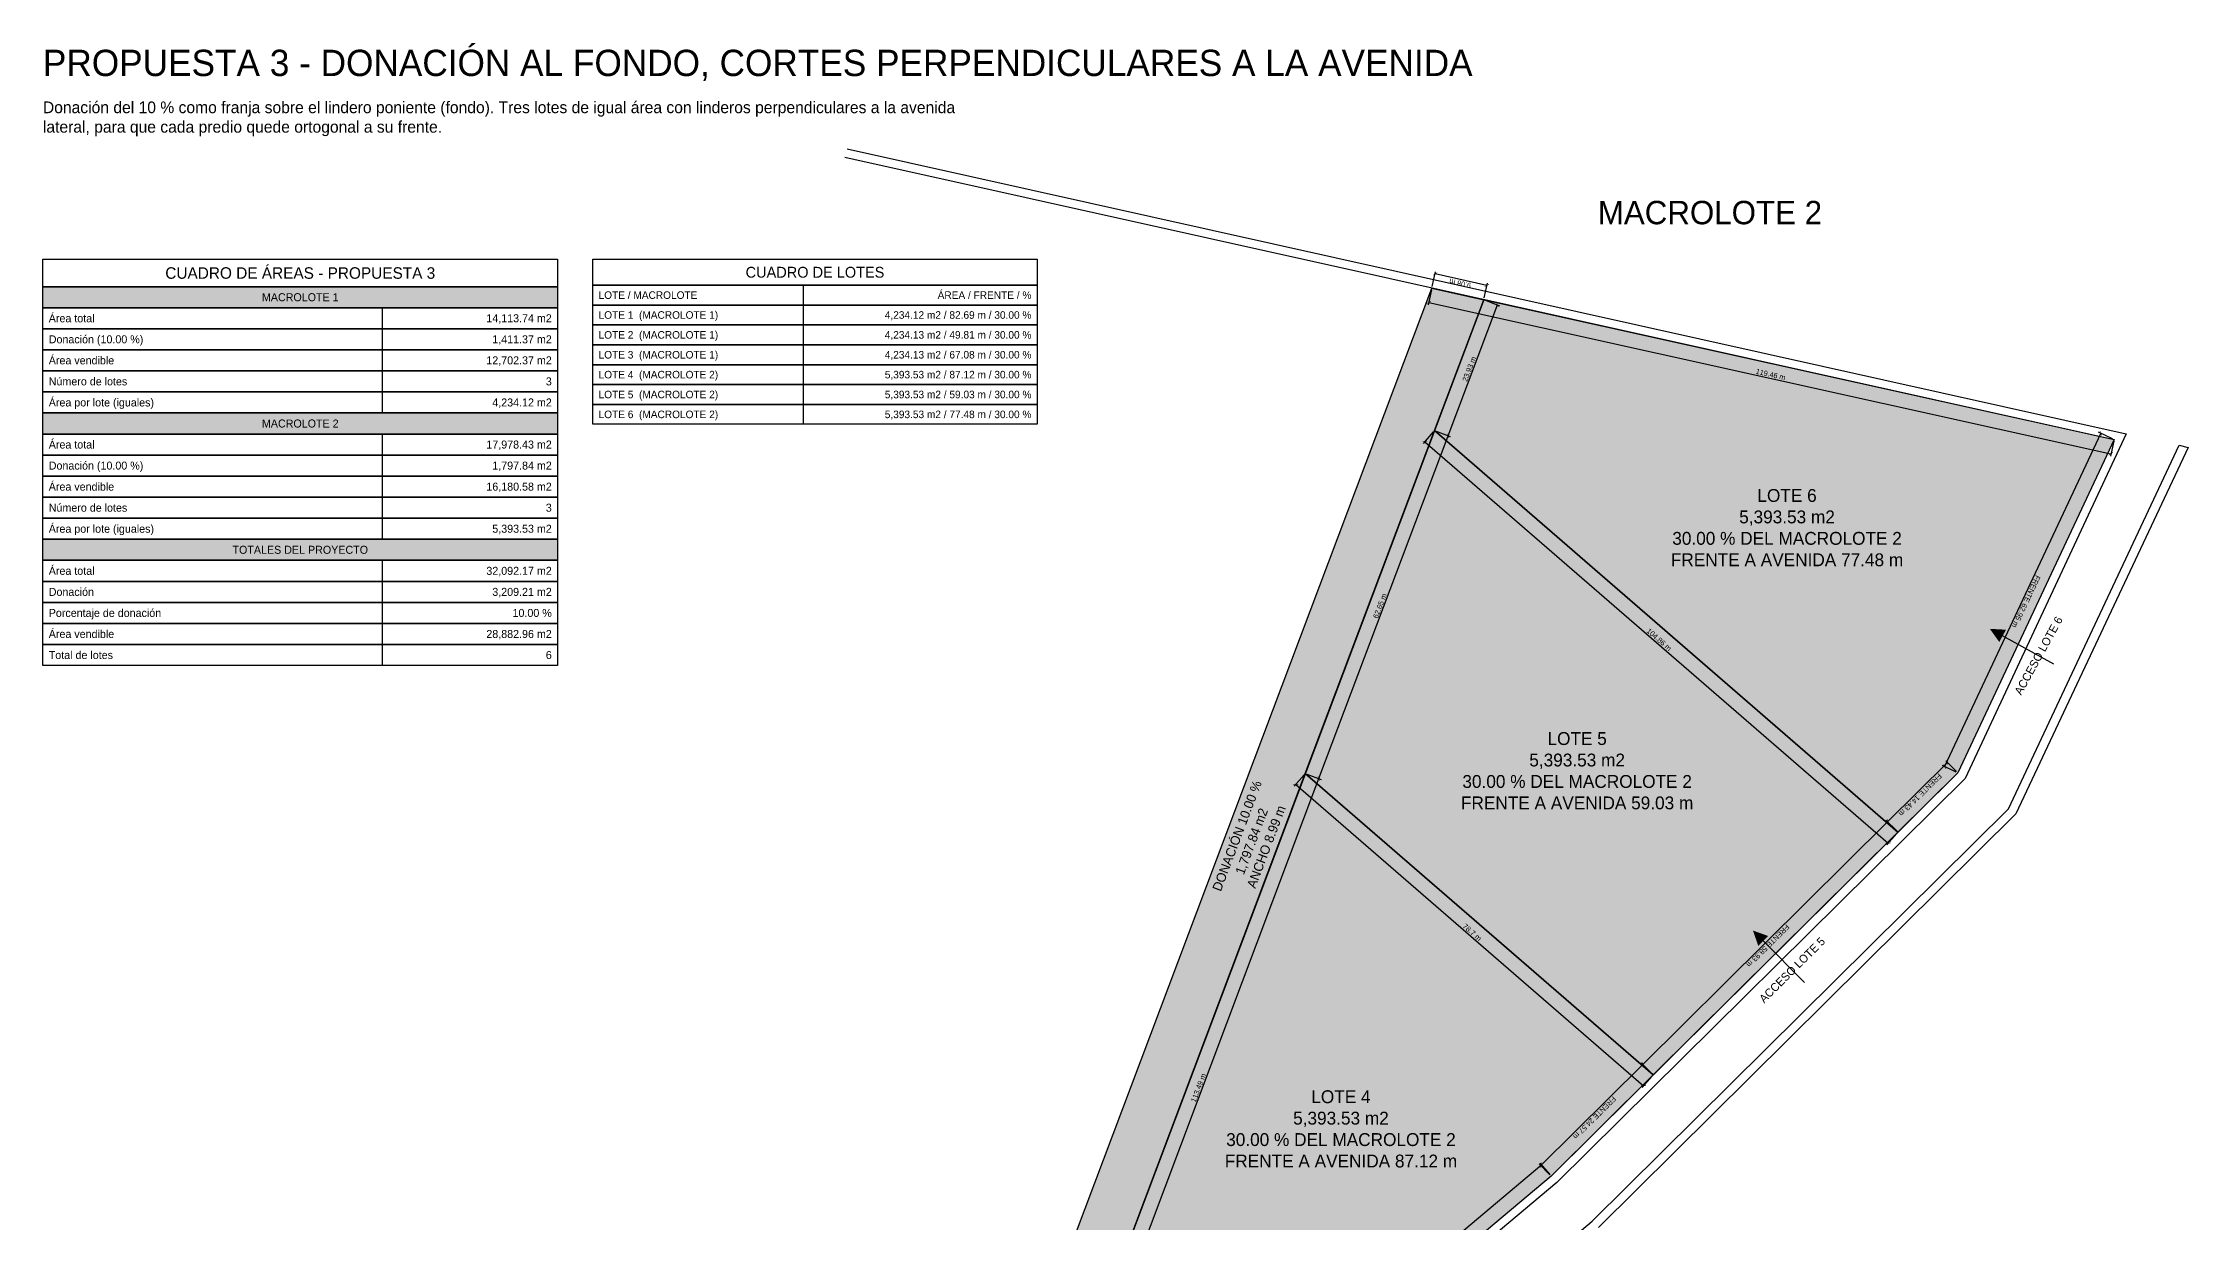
# Model space of a CAD drawing. Header units: metres. Extents: x 357828 to 358247, y 2285078 to 2285507.
# Drawn here: x 357880 to 358246.8, y 2285305.3 to 2285507 of the extents above; entities that cross this region are included whole.
import ezdxf
from ezdxf.enums import TextEntityAlignment as Align

# ---------------------------------------------------------------- set-up
doc = ezdxf.new("R2010")
doc.units = ezdxf.units.M
doc.header["$LTSCALE"] = 0.5
for name, color, linetype in [('COTAS', 6, 'Continuous'), ('DONACION', 3, 'Continuous'), ('LOTES', 2, 'Continuous'), ('TABLA_CONTENIDOS', 7, 'Continuous'), ('TEXTOS', 7, 'Continuous'), ('VIAL_ASFALTO', 8, 'Continuous')]:
    doc.layers.add(name, color=color, linetype=linetype)
doc.styles.add('OpenSansCondensed-Light', font='OpenSansCondensed-Light.ttf')
doc.dimstyles.new('COTAS_M', dxfattribs={"dimtxt": 0.9, "dimasz": 0.6, "dimexe": 0.4, "dimexo": 0.3, "dimgap": 0.2, "dimtad": 1, "dimzin": 12, "dimdsep": 46, "dimtxsty": 'OpenSansCondensed-Light', "dimblk": 'ARCHTICK', "dimcen": 2.5, "dimclrd": 256, "dimclre": 256, "dimclrt": 256, "dimazin": 3, "dimtfac": 0.5, "dimtmove": 2, "dimatfit": 3})

# ---------------------------------------------------------------- blocks, each defined once
blk = doc.blocks.new('_ARCHTICK')
at = {"color": 0, "linetype": 'BYBLOCK', "const_width": 0.15}
blk.add_lwpolyline([(-0.5, -0.5), (0.5, 0.5)], dxfattribs=at)
blk = doc.blocks.new('*D10')
for p, q in [((358095.63, 2285381.83), (358093.93, 2285379.87)), ((358094.19, 2285380.17), (358153.66, 2285328.63)), ((358155.1, 2285330.29), (358153.4, 2285328.32))]:
    blk.add_line(p, q)
at = {"layer": 'Defpoints'}
for p in [(358095.82, 2285382.06), (358094.19, 2285380.17), (358155.3, 2285330.52)]:
    blk.add_point(p, dxfattribs=at)
at = {"layer": 'COTAS', "xscale": 0.6, "yscale": 0.6}
for p, rotation in [((358094.19, 2285380.17), 139.08443537245182), ((358153.66, 2285328.63), -40.91556462754818)]:
    blk.add_blockref('_ARCHTICK', p, dxfattribs=dict(at, rotation=rotation))
at = {"layer": 'COTAS', "insert": (358124.35, 2285354.89), "char_height": 0.9, "attachment_point": 5, "rotation": 319.0844, "style": 'OpenSansCondensed-Light'}
blk.add_mtext('78.7 m', dxfattribs=at)
blk = doc.blocks.new('*D11')
for p, q in [((358153.54, 2285332.29), (358136.09, 2285314.98)), ((358155.09, 2285330.73), (358153.25, 2285332.57)), ((358137.64, 2285313.42), (358135.81, 2285315.27))]:
    blk.add_line(p, q)
at = {"layer": 'Defpoints'}
for p in [(358153.54, 2285332.29), (358155.3, 2285330.52), (358137.85, 2285313.21)]:
    blk.add_point(p, dxfattribs=at)
at = {"layer": 'COTAS', "xscale": 0.6, "yscale": 0.6}
for p, rotation in [((358153.54, 2285332.29), 44.76833601698024), ((358136.09, 2285314.98), -135.23166398301976)]:
    blk.add_blockref('_ARCHTICK', p, dxfattribs=dict(at, rotation=rotation))
at = {"layer": 'COTAS', "insert": (358145.27, 2285323.18), "char_height": 0.9, "attachment_point": 5, "rotation": 224.7683, "style": 'OpenSansCondensed-Light'}
blk.add_mtext('FRENTE 24.57 m', dxfattribs=at)
blk = doc.blocks.new('*D12')
for p, q in [((358136.24, 2285315.12), (358088.46, 2285274.92)), ((358137.66, 2285313.44), (358135.98, 2285315.43)), ((358089.88, 2285273.24), (358088.2, 2285275.23))]:
    blk.add_line(p, q)
at = {"layer": 'Defpoints'}
for p in [(358136.24, 2285315.12), (358137.85, 2285313.21), (358090.07, 2285273.01)]:
    blk.add_point(p, dxfattribs=at)
at = {"layer": 'COTAS', "xscale": 0.6, "yscale": 0.6}
for p, rotation in [((358136.24, 2285315.12), 40.0757878653944), ((358088.46, 2285274.92), -139.9242121346056)]:
    blk.add_blockref('_ARCHTICK', p, dxfattribs=dict(at, rotation=rotation))
at = {"layer": 'COTAS', "insert": (358112.77, 2285294.53), "char_height": 0.9, "attachment_point": 5, "rotation": 220.0758, "style": 'OpenSansCondensed-Light'}
blk.add_mtext('FRENTE 62.44 m', dxfattribs=at)
blk = doc.blocks.new('*D14')
for p, q in [((358058.18, 2285274.97), (358098.16, 2285381.18)), ((358096.11, 2285381.95), (358098.54, 2285381.04)), ((358056.12, 2285275.74), (358058.55, 2285274.83))]:
    blk.add_line(p, q)
at = {"layer": 'Defpoints'}
for p in [(358095.82, 2285382.06), (358055.84, 2285275.85), (358058.18, 2285274.97)]:
    blk.add_point(p, dxfattribs=at)
at = {"layer": 'COTAS', "xscale": 0.6, "yscale": 0.6}
for p, rotation in [((358098.16, 2285381.18), 69.37021464781455), ((358058.18, 2285274.97), 249.37021464781455)]:
    blk.add_blockref('_ARCHTICK', p, dxfattribs=dict(at, rotation=rotation))
at = {"layer": 'COTAS', "insert": (358077.56, 2285328.3), "char_height": 0.9, "attachment_point": 5, "rotation": 69.3702, "style": 'OpenSansCondensed-Light'}
blk.add_mtext('113.49 m', dxfattribs=at)
blk = doc.blocks.new('*D15')
for p, q in [((358098.16, 2285381.18), (358120.24, 2285439.81)), ((358118.18, 2285440.59), (358120.61, 2285439.67)), ((358096.11, 2285381.95), (358098.54, 2285381.04))]:
    blk.add_line(p, q)
at = {"layer": 'Defpoints'}
for p in [(358117.9, 2285440.7), (358095.82, 2285382.06), (358098.16, 2285381.18)]:
    blk.add_point(p, dxfattribs=at)
at = {"layer": 'COTAS', "xscale": 0.6, "yscale": 0.6}
for p, rotation in [((358120.24, 2285439.81), 69.37021464776655), ((358098.16, 2285381.18), 249.37021464776655)]:
    blk.add_blockref('_ARCHTICK', p, dxfattribs=dict(at, rotation=rotation))
at = {"layer": 'COTAS', "insert": (358108.59, 2285410.73), "char_height": 0.9, "attachment_point": 5, "rotation": 69.3702, "style": 'OpenSansCondensed-Light'}
blk.add_mtext('62.65 m', dxfattribs=at)
blk = doc.blocks.new('*D16')
for p, q in [((358117.7, 2285440.47), (358116, 2285438.5)), ((358116.26, 2285438.81), (358195.5, 2285370.13)), ((358196.94, 2285371.79), (358195.24, 2285369.83))]:
    blk.add_line(p, q)
at = {"layer": 'Defpoints'}
for p in [(358117.9, 2285440.7), (358116.26, 2285438.81), (358197.14, 2285372.02)]:
    blk.add_point(p, dxfattribs=at)
at = {"layer": 'COTAS', "xscale": 0.6, "yscale": 0.6}
for p, rotation in [((358116.26, 2285438.81), 139.0844353724298), ((358195.5, 2285370.13), -40.915564627570205)]:
    blk.add_blockref('_ARCHTICK', p, dxfattribs=dict(at, rotation=rotation))
at = {"layer": 'COTAS', "insert": (358156.31, 2285404.96), "char_height": 0.9, "attachment_point": 5, "rotation": 319.0844, "style": 'OpenSansCondensed-Light'}
blk.add_mtext('104.86 m', dxfattribs=at)
blk = doc.blocks.new('*D17')
for p, q in [((358195.38, 2285373.79), (358153.54, 2285332.29)), ((358196.93, 2285372.23), (358195.09, 2285374.08)), ((358155.09, 2285330.73), (358153.25, 2285332.57))]:
    blk.add_line(p, q)
at = {"layer": 'Defpoints'}
for p in [(358195.38, 2285373.79), (358197.14, 2285372.02), (358155.3, 2285330.52)]:
    blk.add_point(p, dxfattribs=at)
at = {"layer": 'COTAS', "xscale": 0.6, "yscale": 0.6}
for p, rotation in [((358195.38, 2285373.79), 44.76833601678692), ((358153.54, 2285332.29), -135.23166398321308)]:
    blk.add_blockref('_ARCHTICK', p, dxfattribs=dict(at, rotation=rotation))
at = {"layer": 'COTAS', "insert": (358174.91, 2285352.58), "char_height": 0.9, "attachment_point": 5, "rotation": 224.7683, "style": 'OpenSansCondensed-Light'}
blk.add_mtext('FRENTE 58.93 m', dxfattribs=at)
blk = doc.blocks.new('*D18')
for p, q in [((358117.41, 2285464.77), (358116.84, 2285462.23)), ((358116.93, 2285462.62), (358233.55, 2285436.74)), ((358234.03, 2285438.89), (358233.46, 2285436.35))]:
    blk.add_line(p, q)
at = {"layer": 'Defpoints'}
for p in [(358117.47, 2285465.06), (358116.93, 2285462.62), (358234.09, 2285439.18)]:
    blk.add_point(p, dxfattribs=at)
at = {"layer": 'COTAS', "xscale": 0.6, "yscale": 0.6}
for p, rotation in [((358116.93, 2285462.62), 167.48783987378565), ((358233.55, 2285436.74), -12.512160126214363)]:
    blk.add_blockref('_ARCHTICK', p, dxfattribs=dict(at, rotation=rotation))
at = {"layer": 'COTAS', "insert": (358175.38, 2285450.31), "char_height": 0.9, "attachment_point": 5, "rotation": 347.4878, "style": 'OpenSansCondensed-Light'}
blk.add_mtext('119.46 m', dxfattribs=at)
blk = doc.blocks.new('*D19')
for p, q in [((358231.83, 2285440.24), (358205.12, 2285383.24)), ((358233.82, 2285439.31), (358231.46, 2285440.41)), ((358207.11, 2285382.31), (358204.75, 2285383.41))]:
    blk.add_line(p, q)
at = {"layer": 'Defpoints'}
for p in [(358231.83, 2285440.24), (358234.09, 2285439.18), (358207.38, 2285382.18)]:
    blk.add_point(p, dxfattribs=at)
at = {"layer": 'COTAS', "xscale": 0.6, "yscale": 0.6}
for p, rotation in [((358231.83, 2285440.24), 64.8923765035754), ((358205.12, 2285383.24), -115.1076234964246)]:
    blk.add_blockref('_ARCHTICK', p, dxfattribs=dict(at, rotation=rotation))
at = {"layer": 'COTAS', "insert": (358219.06, 2285411.46), "char_height": 0.9, "attachment_point": 5, "rotation": 244.8924, "style": 'OpenSansCondensed-Light'}
blk.add_mtext('FRENTE 62.95 m', dxfattribs=at)
blk = doc.blocks.new('*D20')
for p, q in [((358205.62, 2285383.95), (358195.38, 2285373.79)), ((358207.17, 2285382.39), (358205.34, 2285384.24)), ((358196.93, 2285372.23), (358195.09, 2285374.08))]:
    blk.add_line(p, q)
at = {"layer": 'Defpoints'}
for p in [(358205.62, 2285383.95), (358207.38, 2285382.18), (358197.14, 2285372.02)]:
    blk.add_point(p, dxfattribs=at)
at = {"layer": 'COTAS', "xscale": 0.6, "yscale": 0.6}
for p, rotation in [((358205.62, 2285383.95), 44.76833601676509), ((358195.38, 2285373.79), -135.2316639832349)]:
    blk.add_blockref('_ARCHTICK', p, dxfattribs=dict(at, rotation=rotation))
at = {"layer": 'COTAS', "insert": (358200.96, 2285378.41), "char_height": 0.9, "attachment_point": 5, "rotation": 224.7683, "style": 'OpenSansCondensed-Light'}
blk.add_mtext('FRENTE 14.43 m', dxfattribs=at)
blk = doc.blocks.new('*D21')
for p, q in [((358120.24, 2285439.81), (358128.67, 2285462.21)), ((358126.61, 2285462.99), (358129.05, 2285462.07)), ((358118.18, 2285440.59), (358120.61, 2285439.67))]:
    blk.add_line(p, q)
at = {"layer": 'Defpoints'}
for p in [(358126.33, 2285463.09), (358117.9, 2285440.7), (358120.24, 2285439.81)]:
    blk.add_point(p, dxfattribs=at)
at = {"layer": 'COTAS', "xscale": 0.6, "yscale": 0.6}
for p, rotation in [((358128.67, 2285462.21), 69.3702146479325), ((358120.24, 2285439.81), 249.3702146479325)]:
    blk.add_blockref('_ARCHTICK', p, dxfattribs=dict(at, rotation=rotation))
at = {"layer": 'COTAS', "insert": (358123.85, 2285451.24), "char_height": 0.9, "attachment_point": 5, "rotation": 69.3702, "style": 'OpenSansCondensed-Light'}
blk.add_mtext('23.93 m', dxfattribs=at)
blk = doc.blocks.new('*D22')
for p, q in [((358117.53, 2285465.35), (358118.1, 2285467.89)), ((358126.87, 2285465.53), (358118.01, 2285467.5)), ((358126.4, 2285463.39), (358126.96, 2285465.92))]:
    blk.add_line(p, q)
at = {"layer": 'Defpoints'}
for p in [(358117.47, 2285465.06), (358126.87, 2285465.53), (358126.33, 2285463.09)]:
    blk.add_point(p, dxfattribs=at)
at = {"layer": 'COTAS', "xscale": 0.6, "yscale": 0.6}
for p, rotation in [((358118.01, 2285467.5), 167.48783987263462), ((358126.87, 2285465.53), 347.4878398726346)]:
    blk.add_blockref('_ARCHTICK', p, dxfattribs=dict(at, rotation=rotation))
at = {"layer": 'COTAS', "insert": (358122.3, 2285465.88), "char_height": 0.9, "attachment_point": 5, "rotation": 167.4878, "style": 'OpenSansCondensed-Light'}
blk.add_mtext('9.08 m', dxfattribs=at)
blk = doc.blocks.new('TABLA_CONTENIDOS_P3')
at = {"layer": 'TABLA_CONTENIDOS', "transparency": 33554508}
for points in [[(0, -4.68), (88, -4.68), (88, -8.28), (0, -8.28)], [(0, -26.28), (88, -26.28), (88, -29.88), (0, -29.88)], [(0, -47.88), (88, -47.88), (88, -51.48), (0, -51.48)]]:
    blk.add_hatch(color=8, dxfattribs=at).paths.add_polyline_path(points)
at = {"layer": 'TABLA_CONTENIDOS'}
for p, q in [((58, -8.28), (58, -11.88)), ((58, -11.88), (58, -15.48)), ((58, -15.48), (58, -19.08)), ((58, -19.08), (58, -22.68)), ((58, -22.68), (58, -26.28)), ((58, -29.88), (58, -33.48)), ((58, -33.48), (58, -37.08)), ((58, -37.08), (58, -40.68)), ((58, -40.68), (58, -44.28)), ((58, -44.28), (58, -47.88)), ((58, -51.48), (58, -55.08)), ((58, -55.08), (58, -58.68)), ((58, -58.68), (58, -62.28)), ((58, -62.28), (58, -65.88)), ((58, -65.88), (58, -69.48))]:
    blk.add_line(p, q, dxfattribs=at)
for points in [[(0, 0), (88, 0), (88, -4.68), (0, -4.68)], [(0, -4.68), (88, -4.68), (88, -8.28), (0, -8.28)], [(0, -8.28), (88, -8.28), (88, -11.88), (0, -11.88)], [(0, -11.88), (88, -11.88), (88, -15.48), (0, -15.48)], [(0, -15.48), (88, -15.48), (88, -19.08), (0, -19.08)], [(0, -19.08), (88, -19.08), (88, -22.68), (0, -22.68)], [(0, -22.68), (88, -22.68), (88, -26.28), (0, -26.28)], [(0, -26.28), (88, -26.28), (88, -29.88), (0, -29.88)], [(0, -29.88), (88, -29.88), (88, -33.48), (0, -33.48)], [(0, -33.48), (88, -33.48), (88, -37.08), (0, -37.08)], [(0, -37.08), (88, -37.08), (88, -40.68), (0, -40.68)], [(0, -40.68), (88, -40.68), (88, -44.28), (0, -44.28)], [(0, -44.28), (88, -44.28), (88, -47.88), (0, -47.88)], [(0, -47.88), (88, -47.88), (88, -51.48), (0, -51.48)], [(0, -51.48), (88, -51.48), (88, -55.08), (0, -55.08)], [(0, -55.08), (88, -55.08), (88, -58.68), (0, -58.68)], [(0, -58.68), (88, -58.68), (88, -62.28), (0, -62.28)], [(0, -62.28), (88, -62.28), (88, -65.88), (0, -65.88)], [(0, -65.88), (88, -65.88), (88, -69.48), (0, -69.48)]]:
    blk.add_lwpolyline(points, close=True, dxfattribs=at)
for s, height, p in [('CUADRO DE ÁREAS - PROPUESTA 3', 1.9656, (44, -2.34)), ('MACROLOTE 1', 1.368, (44, -6.48)), ('MACROLOTE 2', 1.368, (44, -28.08)), ('TOTALES DEL PROYECTO', 1.368, (44, -49.68))]:
    blk.add_text(s, height=height, dxfattribs=at).set_placement(p, align=Align.MIDDLE_CENTER)
for s, p in [('Área total', (1, -10.08)), ('Donación (10.00 %)', (1, -13.68)), ('Área vendible', (1, -17.28)), ('Número de lotes', (1, -20.88)), ('Área por lote (iguales)', (1, -24.48)), ('Área total', (1, -31.68)), ('Donación (10.00 %)', (1, -35.28)), ('Área vendible', (1, -38.88)), ('Número de lotes', (1, -42.48)), ('Área por lote (iguales)', (1, -46.08)), ('Área total', (1, -53.28)), ('Donación', (1, -56.88)), ('Porcentaje de donación', (1, -60.48)), ('Área vendible', (1, -64.08)), ('Total de lotes', (1, -67.68))]:
    blk.add_text(s, height=1.368, dxfattribs=at).set_placement(p, align=Align.MIDDLE_LEFT)
for s, height, p in [('14,113.74 m2', 1.368, (87, -10.08)), ('1,411.37 m2', 1.368, (87, -13.68)), ('12,702.37 m2', 1.368, (87, -17.28)), ('3', 1.37, (87, -20.88)), ('4,234.12 m2', 1.368, (87, -24.48)), ('17,978.43 m2', 1.368, (87, -31.68)), ('1,797.84 m2', 1.368, (87, -35.28)), ('16,180.58 m2', 1.368, (87, -38.88)), ('3', 1.37, (87, -42.48)), ('5,393.53 m2', 1.368, (87, -46.08)), ('32,092.17 m2', 1.368, (87, -53.28)), ('3,209.21 m2', 1.368, (87, -56.88)), ('10.00 %', 1.368, (87, -60.48)), ('28,882.96 m2', 1.368, (87, -64.08)), ('6', 1.37, (87, -67.68))]:
    blk.add_text(s, height=height, dxfattribs=at).set_placement(p, align=Align.MIDDLE_RIGHT)
blk = doc.blocks.new('TABLA_CONTENIDOS_P3_LOTES')
at = {"layer": 'TABLA_CONTENIDOS'}
for p, q in [((36, -4.42), (36, -7.82)), ((36, -7.82), (36, -11.22)), ((36, -11.22), (36, -14.62)), ((36, -14.62), (36, -18.02)), ((36, -18.02), (36, -21.42)), ((36, -21.42), (36, -24.82)), ((36, -24.82), (36, -28.22))]:
    blk.add_line(p, q, dxfattribs=at)
for points in [[(0, 0), (76, 0), (76, -4.42), (0, -4.42)], [(0, -4.42), (76, -4.42), (76, -7.82), (0, -7.82)], [(0, -7.82), (76, -7.82), (76, -11.22), (0, -11.22)], [(0, -11.22), (76, -11.22), (76, -14.62), (0, -14.62)], [(0, -14.62), (76, -14.62), (76, -18.02), (0, -18.02)], [(0, -18.02), (76, -18.02), (76, -21.42), (0, -21.42)], [(0, -21.42), (76, -21.42), (76, -24.82), (0, -24.82)], [(0, -24.82), (76, -24.82), (76, -28.22), (0, -28.22)]]:
    blk.add_lwpolyline(points, close=True, dxfattribs=at)
blk.add_text('CUADRO DE LOTES', height=1.8564, dxfattribs=at).set_placement((38, -2.21), align=Align.MIDDLE_CENTER)
for s, p in [('LOTE / MACROLOTE', (1, -6.12)), ('LOTE 1  (MACROLOTE 1)', (1, -9.52)), ('LOTE 2  (MACROLOTE 1)', (1, -12.92)), ('LOTE 3  (MACROLOTE 1)', (1, -16.32)), ('LOTE 4  (MACROLOTE 2)', (1, -19.72)), ('LOTE 5  (MACROLOTE 2)', (1, -23.12)), ('LOTE 6  (MACROLOTE 2)', (1, -26.52))]:
    blk.add_text(s, height=1.292, dxfattribs=at).set_placement(p, align=Align.MIDDLE_LEFT)
for s, p in [('ÁREA / FRENTE / %', (75, -6.12)), ('4,234.12 m2 / 82.69 m / 30.00 %', (75, -9.52)), ('4,234.13 m2 / 49.81 m / 30.00 %', (75, -12.92)), ('4,234.13 m2 / 67.08 m / 30.00 %', (75, -16.32)), ('5,393.53 m2 / 87.12 m / 30.00 %', (75, -19.72)), ('5,393.53 m2 / 59.03 m / 30.00 %', (75, -23.12)), ('5,393.53 m2 / 77.48 m / 30.00 %', (75, -26.52))]:
    blk.add_text(s, height=1.292, dxfattribs=at).set_placement(p, align=Align.MIDDLE_RIGHT)

msp = doc.modelspace()

# ---------------------------------------------------------------- hatches: boundary and pattern name
at = {"layer": 'DONACION', "transparency": 33554546}
msp.add_hatch(color=3, dxfattribs=at).paths.add_polyline_path([(358046.98, 2285277.82), (358117.47, 2285465.06), (358126.331, 2285463.094), (358055.84, 2285275.849)])
at = {"layer": 'LOTES', "transparency": 33554534}
for points in [[(358117.47, 2285465.06), (358234.09, 2285439.18), (358207.38, 2285382.18), (358197.137, 2285372.02), (358117.899, 2285440.696), (358126.331, 2285463.094)], [(358155.297, 2285330.516), (358095.825, 2285382.06), (358117.899, 2285440.696), (358197.137, 2285372.02)], [(358095.825, 2285382.06), (358155.297, 2285330.516), (358137.85, 2285313.21), (358090.07, 2285273.01), (358087.79, 2285271.55), (358085.22, 2285270.6), (358082.49, 2285270.25), (358079.76, 2285270.54), (358079.75, 2285270.53), (358055.84, 2285275.849)]]:
    msp.add_hatch(color=2, dxfattribs=at).paths.add_polyline_path(points)
at = {"layer": 'TEXTOS'}
for points in [[(358212.856, 2285406.8), (358214.467, 2285404.543), (358215.624, 2285406.646)], [(358172.358, 2285355.187), (358173.269, 2285352.568), (358174.971, 2285354.259)]]:
    msp.add_hatch(color=1, dxfattribs=at).paths.add_polyline_path(points)

# ---------------------------------------------------------------- linework, layer by layer
at = {"layer": 'DONACION'}
msp.add_lwpolyline([(358046.98, 2285277.82), (358117.47, 2285465.06), (358126.331, 2285463.094), (358055.84, 2285275.849)], close=True, dxfattribs=at)
at = {"layer": 'LOTES'}
for points in [[(358117.47, 2285465.06), (358234.09, 2285439.18), (358207.38, 2285382.18), (358197.137, 2285372.02), (358117.899, 2285440.696), (358126.331, 2285463.094)], [(358155.297, 2285330.516), (358095.825, 2285382.06), (358117.899, 2285440.696), (358197.137, 2285372.02)], [(358095.825, 2285382.06), (358155.297, 2285330.516), (358137.85, 2285313.21), (358090.07, 2285273.01), (358087.79, 2285271.55), (358085.22, 2285270.6), (358082.49, 2285270.25), (358079.76, 2285270.54), (358079.75, 2285270.53), (358055.84, 2285275.849)]]:
    msp.add_lwpolyline(points, close=True, dxfattribs=at)
at = {"layer": 'TEXTOS', "color": 1}
for p, q in [((358223.807, 2285400.774), (358215.046, 2285405.595)), ((358181.169, 2285346.32), (358174.12, 2285353.414))]:
    msp.add_line(p, q, dxfattribs=at)
at = {"layer": 'VIAL_ASFALTO'}
for points in [[(358017.11, 2285487.5), (358234.09, 2285439.18), (358207.38, 2285382.18), (358137.85, 2285313.21), (358090.07, 2285273.01)], [(358017.52, 2285488.88), (358236.15, 2285440.14), (358208.62, 2285381.22), (358138.81, 2285312.1), (358091.04, 2285271.9)], [(358216.05, 2285375.99), (358245.24, 2285438.22)], [(358246.75, 2285437.8), (358217.29, 2285375.16)], [(358245.24, 2285438.22), (358246.75, 2285437.8)], [(358144.87, 2285305.5), (358216.05, 2285375.99)], [(358217.29, 2285375.16), (358145.97, 2285304.4)], [(358090.35, 2285259.51), (358144.87, 2285305.5)]]:
    msp.add_lwpolyline(points, dxfattribs=at)

# ---------------------------------------------------------------- block references
at = {"layer": 'TABLA_CONTENIDOS'}
for name, p in [('TABLA_CONTENIDOS_P3', (357880, 2285470)), ('TABLA_CONTENIDOS_P3_LOTES', (357974, 2285470))]:
    msp.add_blockref(name, p, dxfattribs=at)

# ---------------------------------------------------------------- texts
at = {"layer": 'TEXTOS'}
msp.add_text('PROPUESTA 3 - DONACIÓN AL FONDO, CORTES PERPENDICULARES A LA AVENIDA', height=4.5, dxfattribs=at).set_placement((357880, 2285500), align=Align.BOTTOM_LEFT)
at = {"layer": 'TEXTOS', "color": 4}
msp.add_text('MACROLOTE 2', height=4, dxfattribs=at).set_placement((358165, 2285478), align=Align.MIDDLE_CENTER)
at = {"layer": 'TEXTOS', "color": 1}
for s, rotation, p in [('ACCESO LOTE 6', 61.17976, (358221.179, 2285402.22)), ('ACCESO LOTE 5', 44.81695, (358179.054, 2285348.448))]:
    msp.add_text(s, height=1.4, rotation=rotation, dxfattribs=at).set_placement(p, align=Align.MIDDLE_CENTER)
at = {"layer": 'TEXTOS', "insert": (357880, 2285497), "char_height": 2, "width": 160, "attachment_point": 1}
msp.add_mtext('Donación del 10 % como franja sobre el lindero poniente (fondo). Tres lotes de igual área con linderos perpendiculares a la avenida lateral, para que cada predio quede ortogonal a su frente.', dxfattribs=at)
at = {"layer": 'TEXTOS', "char_height": 2.2, "attachment_point": 5}
for s, insert in [('LOTE 6\\P5,393.53 m2\\P30.00 % DEL MACROLOTE 2\\PFRENTE A AVENIDA 77.48 m', (358178.184, 2285424.093)), ('LOTE 5\\P5,393.53 m2\\P30.00 % DEL MACROLOTE 2\\PFRENTE A AVENIDA 59.03 m', (358142.299, 2285382.512)), ('LOTE 4\\P5,393.53 m2\\P30.00 % DEL MACROLOTE 2\\PFRENTE A AVENIDA 87.12 m', (358101.92, 2285321.256))]:
    msp.add_mtext(s, dxfattribs=dict(at, insert=insert))
at = {"layer": 'TEXTOS', "insert": (358086.656, 2285370.457), "char_height": 1.6, "attachment_point": 5, "rotation": 69.37021}
msp.add_mtext('DONACIÓN 10.00 %\\P1,797.84 m2\\PANCHO 8.99 m', dxfattribs=at)

# ---------------------------------------------------------------- dimensions: what is measured, and where the dimension line sits
at = {"layer": 'COTAS'}
for base, p1, p2, angle, picture, middle in [((358116.928, 2285462.619), (358117.47, 2285465.06), (358234.09, 2285439.18), 347.48784, '*D18', (358175.379, 2285450.314)), ((358126.873, 2285465.534), (358126.331, 2285463.094), (358117.47, 2285465.06), 167.48784, '*D22', (358122.301, 2285465.883)), ((358120.239, 2285439.815), (358117.899, 2285440.696), (358126.331, 2285463.094), 69.37021, '*D21', (358123.847, 2285451.243)), ((358098.165, 2285381.18), (358095.825, 2285382.06), (358117.899, 2285440.696), 69.37021, '*D15', (358108.593, 2285410.726)), ((358116.262, 2285438.806), (358117.899, 2285440.696), (358197.137, 2285372.02), 319.08444, '*D16', (358156.307, 2285404.96)), ((358058.179, 2285274.968), (358055.84, 2285275.849), (358095.825, 2285382.06), 69.37021, '*D14', (358077.564, 2285328.303)), ((358094.188, 2285380.171), (358095.825, 2285382.06), (358155.297, 2285330.516), 319.08444, '*D10', (358124.349, 2285354.89))]:
    dim = msp.add_linear_dim(base=base, p1=p1, p2=p2, angle=angle, dimstyle='COTAS_M', dxfattribs=at)
    dim.commit()
    dim.dimension.update_dxf_attribs({"geometry": picture, "text_midpoint": middle})
for base, p1, p2, angle, picture, middle in [((358231.826, 2285440.241), (358234.09, 2285439.18), (358207.38, 2285382.18), 244.89238, '*D19', (358219.06, 2285411.465)), ((358205.619, 2285383.955), (358207.38, 2285382.18), (358197.137, 2285372.02), 224.76834, '*D20', (358200.956, 2285378.413)), ((358195.377, 2285373.795), (358197.137, 2285372.02), (358155.297, 2285330.516), 224.76834, '*D17', (358174.914, 2285352.581)), ((358153.536, 2285332.291), (358155.297, 2285330.516), (358137.85, 2285313.21), 224.76834, '*D11', (358145.27, 2285323.176)), ((358136.24, 2285315.123), (358137.85, 2285313.21), (358090.07, 2285273.01), 220.07579, '*D12', (358112.769, 2285294.526))]:
    dim = msp.add_linear_dim(base=base, p1=p1, p2=p2, angle=angle, text='FRENTE <>', dimstyle='COTAS_M', dxfattribs=at)
    dim.commit()
    dim.dimension.update_dxf_attribs({"geometry": picture, "text_midpoint": middle})

doc.saveas('drawing.dxf')
